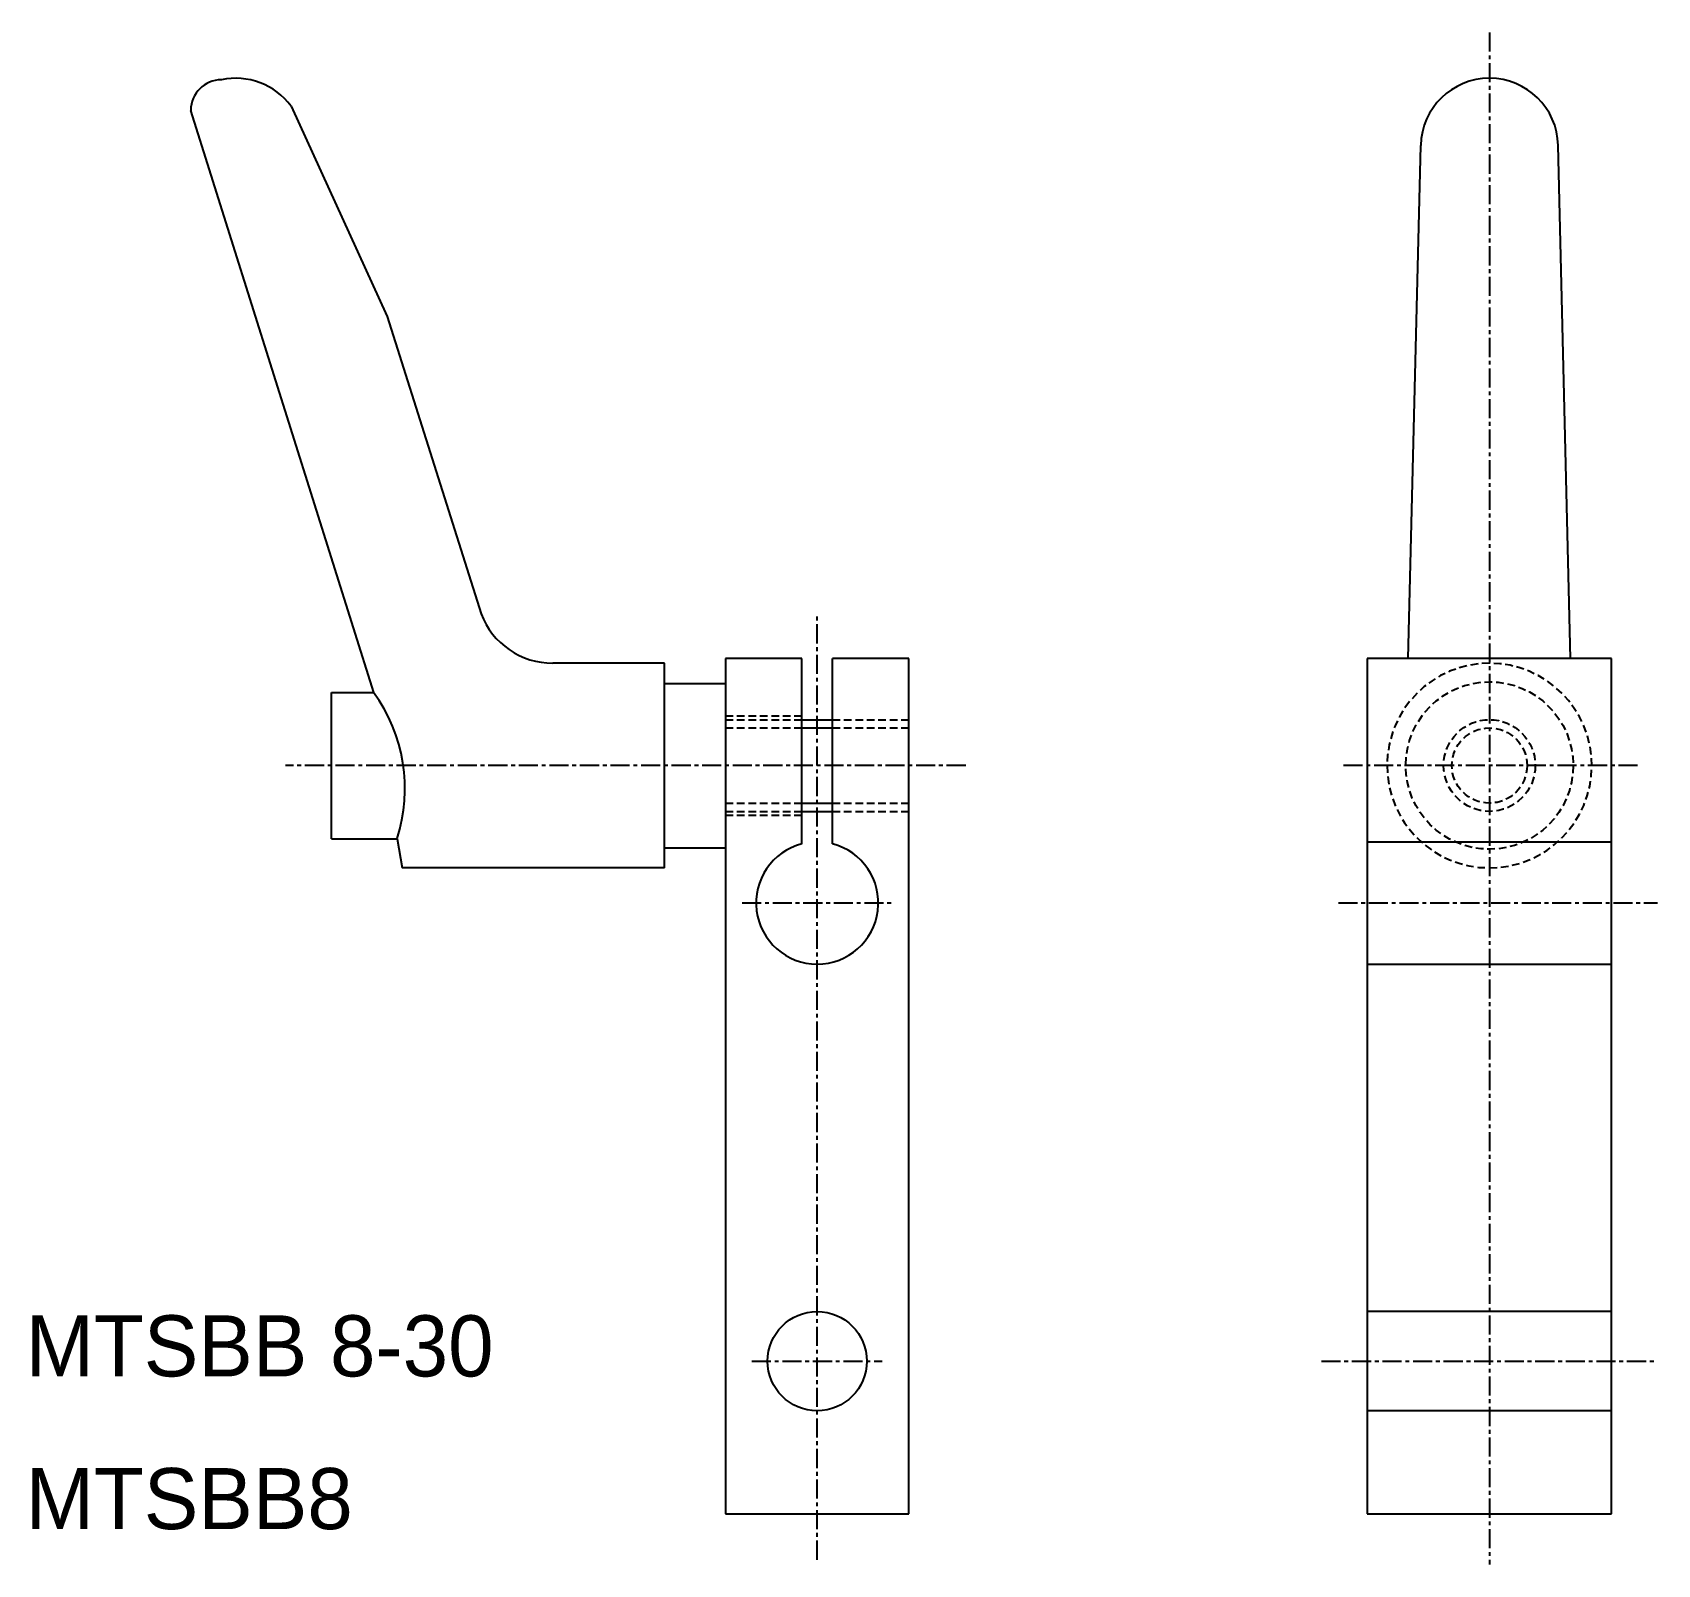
# Model space of a CAD drawing. Extents: x 10 to 117, y 8 to 108.
import ezdxf

# ---------------------------------------------------------------- set-up
doc = ezdxf.new("R2010")
doc.units = 0
doc.linetypes.add('CENTER', pattern=[2, 1.25, -0.25, 0.25, -0.25])
doc.linetypes.add('DASHED', pattern=[0.75, 0.5, -0.25])
doc.layers.get('0').update_dxf_attribs({"linetype": 'CONTINUOUS'})
doc.layers.add('CENTER', color=1, linetype='CENTER')

msp = doc.modelspace()

# ---------------------------------------------------------------- linework, layer by layer
at = {"color": 7, "linetype": 'CONTINUOUS'}
for p, q in [((27.36, 103.18), (33.66, 89.41)), ((32.77, 64.79), (20.8, 102.9)), ((100.49, 67), (101.3, 100.61)), ((111.11, 67), (110.3, 100.61)), ((33.66, 89.41), (39.8, 69.94)), ((51.8, 66.7), (44.5, 66.7)), ((51.8, 65.38), (51.8, 66.7)), ((55.8, 67), (55.8, 11)), ((60.8, 67), (55.8, 67)), ((60.8, 63), (60.8, 67)), ((67.8, 67), (62.8, 67)), ((62.8, 63), (62.8, 67)), ((67.8, 11), (67.8, 67)), ((97.8, 67), (97.8, 11)), ((100.49, 67), (97.8, 67)), ((111.11, 67), (100.49, 67)), ((113.8, 67), (111.11, 67)), ((113.8, 11), (113.8, 67)), ((51.8, 54.62), (51.8, 65.38)), ((51.8, 65.38), (55.8, 65.38)), ((30, 55.21), (30, 64.79)), ((30, 64.79), (32.77, 64.79)), ((60.8, 62.46), (60.8, 63)), ((60.8, 63), (62.8, 63)), ((62.8, 62.46), (62.8, 63)), ((60.8, 57.54), (60.8, 62.46)), ((62.8, 57.54), (62.8, 62.46)), ((60.8, 57), (60.8, 57.54)), ((62.8, 57), (62.8, 57.54)), ((60.8, 54.87), (60.8, 57)), ((60.8, 57), (62.8, 57)), ((62.8, 54.87), (62.8, 57)), ((30, 55.21), (34.31, 55.21)), ((34.31, 55.21), (34.64, 53.3)), ((51.8, 54.62), (55.8, 54.62)), ((51.8, 53.3), (51.8, 54.62)), ((51.8, 53.3), (34.64, 53.3)), ((55.8, 11), (67.8, 11)), ((97.8, 11), (113.8, 11))]:
    msp.add_line(p, q, dxfattribs=at)
at = {"color": 3, "linetype": 'DASHED'}
for p, q in [((55.8, 63.25), (60.8, 63.25)), ((55.8, 63), (60.8, 63)), ((62.8, 63), (67.8, 63)), ((55.8, 62.46), (60.8, 62.46)), ((62.8, 62.46), (67.8, 62.46)), ((55.8, 57.54), (60.8, 57.54)), ((62.8, 57.54), (67.8, 57.54)), ((55.8, 57), (60.8, 57)), ((55.8, 56.75), (60.8, 56.75)), ((62.8, 57), (67.8, 57))]:
    msp.add_line(p, q, dxfattribs=at)
at = {"color": 3, "linetype": 'CONTINUOUS'}
for p, q in [((60.8, 62.46), (62.8, 62.46)), ((60.8, 57.54), (62.8, 57.54)), ((97.8, 55), (113.8, 55)), ((97.8, 47), (113.8, 47)), ((113.8, 24.25), (97.8, 24.25)), ((113.8, 17.75), (97.8, 17.75))]:
    msp.add_line(p, q, dxfattribs=at)
at = {"color": 3, "linetype": 'DASHED'}
for radius in [5.48, 3, 2.46]:
    msp.add_circle((105.8, 60), radius, dxfattribs=at)
at = {"color": 7, "linetype": 'CONTINUOUS'}
msp.add_circle((61.8, 21), 3.25, dxfattribs=at)
for centre, radius, start, end in [((22.8, 102.9), 2, 90, 180), ((23.73, 100.46), 4.54, 36.8719, 101.7959), ((105.8, 100.5), 4.5, 1.3866, 178.6134), ((44.5, 71.73), 5.03, 200.8382, 270), ((24.12, 58.49), 10.7, 342.1695, 36.095), ((61.8, 51), 4, 104.4775, 75.5225)]:
    msp.add_arc(centre, radius, start, end, dxfattribs=at)
at = {"color": 3, "linetype": 'DASHED'}
for start, end in [(90, 270), (270, 90)]:
    msp.add_arc((105.8, 60), 6.7, start, end, dxfattribs=at)
at = {"layer": 'CENTER', "color": 1, "linetype": 'CENTER'}
for p, q in [((105.8, 108), (105.8, 7.68)), ((61.8, 8), (61.8, 70)), ((71.52, 60), (27, 60)), ((115.5, 60), (96.1, 60)), ((56.89, 51), (66.8, 51)), ((95.91, 51), (116.8, 51)), ((57.52, 21), (66.05, 21)), ((94.8, 21), (116.8, 21))]:
    msp.add_line(p, q, dxfattribs=at)

# ---------------------------------------------------------------- texts
at = {"color": 7, "linetype": 'CONTINUOUS'}
for s, p in [('MTSBB 8-30', (10, 20)), ('MTSBB8', (10, 10))]:
    msp.add_text(s, height=4, dxfattribs=at).set_placement(p)

doc.saveas('drawing.dxf')
